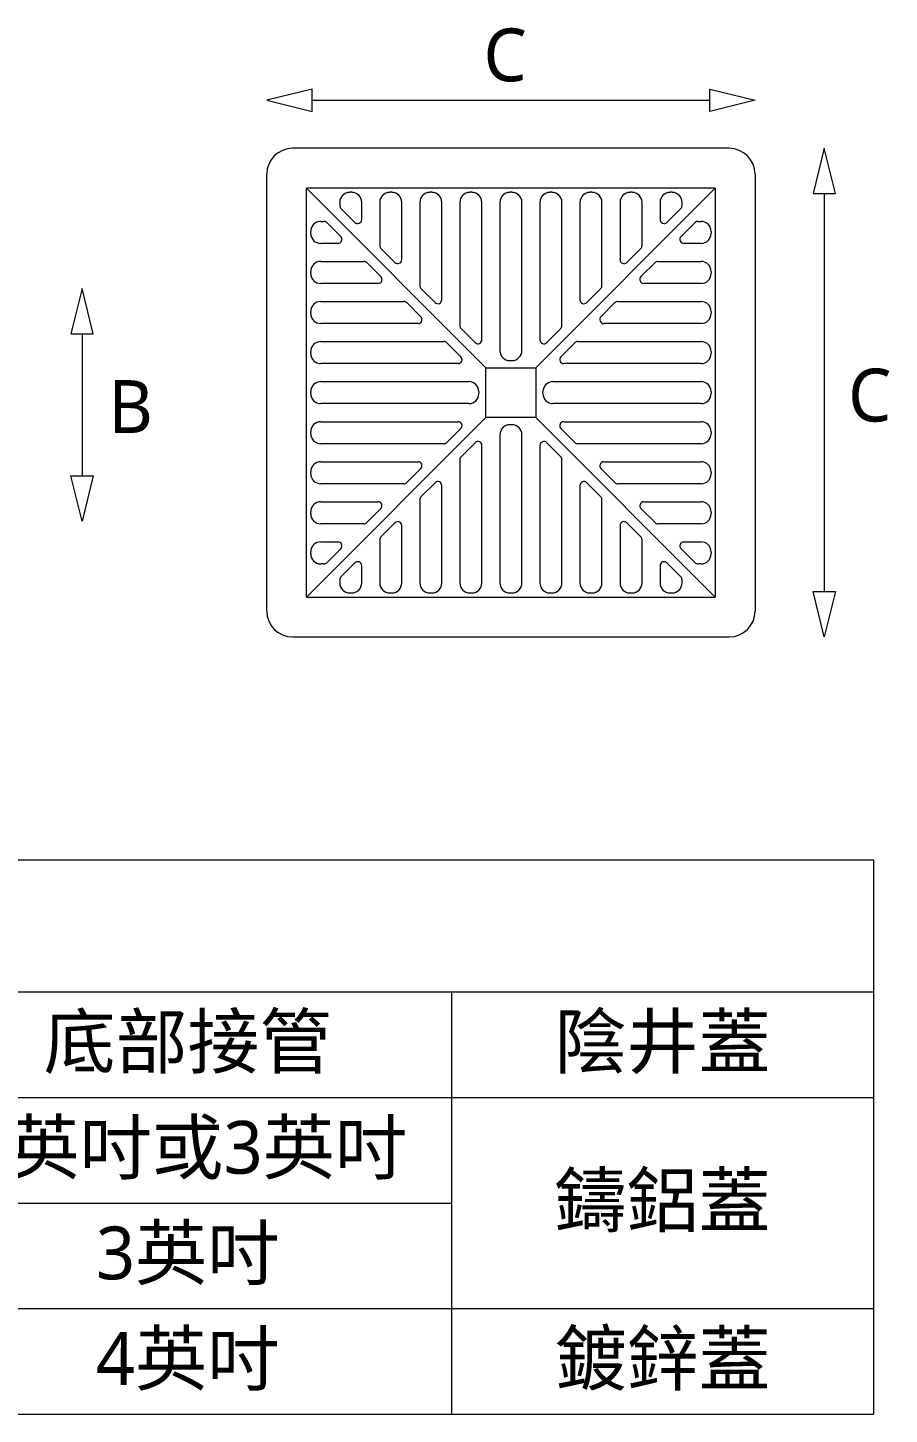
# Model space of a CAD drawing. Header units: millimetres. Extents: x 3083 to 7283, y 1609 to 4579.
# Drawn here: x 4770 to 5097, y 3102 to 3628 of the extents above; entities that cross this region are included whole.
import ezdxf

# ---------------------------------------------------------------- set-up
doc = ezdxf.new("R2010")
doc.units = ezdxf.units.MM
doc.styles.add('微軟正黑體-20', font='Microsoft JhengHei.ttf', dxfattribs={"height": 20})

msp = doc.modelspace()

# ---------------------------------------------------------------- linework, layer by layer
at = {"lineweight": 5}
for p, q in [((4877.89, 3604.38, -163.19), (4860.72, 3600.13, -163.19)), ((4877.89, 3595.88, -163.19), (4877.89, 3604.38, -163.19)), ((5028.6, 3604.38, -163.19), (5045.77, 3600.13, -163.19)), ((5028.6, 3595.88, -163.19), (5028.6, 3604.38, -163.19)), ((4860.72, 3600.13, -163.19), (4877.89, 3595.88, -163.19)), ((4877.89, 3600.13, -163.19), (5028.6, 3600.13, -163.19)), ((5045.77, 3600.13, -163.19), (5028.6, 3595.88, -163.19)), ((5072.01, 3581.93, -163.19), (5067.76, 3564.76, -163.19)), ((5076.26, 3564.76, -163.19), (5072.01, 3581.93, -163.19)), ((4875.82, 3566.82, -163.19), (4943.8, 3498.85, -163.19)), ((4962.68, 3498.85, -163.19), (5030.66, 3566.82, -163.19)), ((4888.38, 3561.47, -163.19), (4888.38, 3560.26, -163.19)), ((4892.93, 3565.27, -163.19), (4892.17, 3565.27, -163.19)), ((4896.72, 3554.95, -163.19), (4896.72, 3561.47, -163.19)), ((4903.55, 3561.47, -163.19), (4903.55, 3545.09, -163.19)), ((4908.1, 3565.27, -163.19), (4907.35, 3565.27, -163.19)), ((4911.9, 3539.78, -163.19), (4911.9, 3561.47, -163.19)), ((4918.72, 3561.47, -163.19), (4918.72, 3529.91, -163.19)), ((4923.28, 3565.27, -163.19), (4922.52, 3565.27, -163.19)), ((4927.07, 3524.6, -163.19), (4927.07, 3561.47, -163.19)), ((4933.9, 3561.47, -163.19), (4933.9, 3514.74, -163.19)), ((4938.45, 3565.27, -163.19), (4937.69, 3565.27, -163.19)), ((4942.24, 3509.43, -163.19), (4942.24, 3561.47, -163.19)), ((4949.07, 3561.47, -163.19), (4949.07, 3505.34, -163.19)), ((4953.62, 3565.27, -163.19), (4952.86, 3565.27, -163.19)), ((4957.41, 3505.34, -163.19), (4957.41, 3561.47, -163.19)), ((4964.24, 3561.47, -163.19), (4964.24, 3509.43, -163.19)), ((4968.79, 3565.27, -163.19), (4968.04, 3565.27, -163.19)), ((4972.59, 3514.74, -163.19), (4972.59, 3561.47, -163.19)), ((4979.41, 3561.47, -163.19), (4979.41, 3524.6, -163.19)), ((4983.97, 3565.27, -163.19), (4983.21, 3565.27, -163.19)), ((4987.76, 3529.91, -163.19), (4987.76, 3561.47, -163.19)), ((4994.59, 3561.47, -163.19), (4994.59, 3539.78, -163.19)), ((4999.14, 3565.27, -163.19), (4998.38, 3565.27, -163.19)), ((5002.93, 3545.09, -163.19), (5002.93, 3561.47, -163.19)), ((5009.76, 3561.47, -163.19), (5009.76, 3554.95, -163.19)), ((5014.31, 3565.27, -163.19), (5013.55, 3565.27, -163.19)), ((5018.1, 3560.26, -163.19), (5018.1, 3561.47, -163.19)), ((5067.76, 3564.76, -163.19), (5076.26, 3564.76, -163.19)), ((5072.01, 3564.76, -163.19), (5072.01, 3414.05, -163.19)), ((4888.82, 3559.19, -163.19), (4894.13, 3553.88, -163.19)), ((5012.35, 3553.88, -163.19), (5017.66, 3559.19, -163.19)), ((4877.38, 3549.72, -163.19), (4877.38, 3550.47, -163.19)), ((4881.17, 3554.27, -163.19), (4882.39, 3554.27, -163.19)), ((4883.46, 3553.82, -163.19), (4888.77, 3548.51, -163.19)), ((5017.71, 3548.51, -163.19), (5023.02, 3553.82, -163.19)), ((5024.1, 3554.27, -163.19), (5025.31, 3554.27, -163.19)), ((5029.1, 3550.47, -163.19), (5029.1, 3549.72, -163.19)), ((4887.7, 3545.92, -163.19), (4881.17, 3545.92, -163.19)), ((5025.31, 3545.92, -163.19), (5018.79, 3545.92, -163.19)), ((4904, 3544.01, -163.19), (4909.31, 3538.7, -163.19)), ((4997.18, 3538.7, -163.19), (5002.49, 3544.01, -163.19)), ((4877.38, 3534.54, -163.19), (4877.38, 3535.3, -163.19)), ((4881.17, 3539.09, -163.19), (4897.56, 3539.09, -163.19)), ((4898.63, 3538.65, -163.19), (4903.94, 3533.34, -163.19)), ((5002.54, 3533.34, -163.19), (5007.85, 3538.65, -163.19)), ((5008.93, 3539.09, -163.19), (5025.31, 3539.09, -163.19)), ((5029.1, 3535.3, -163.19), (5029.1, 3534.54, -163.19)), ((4902.87, 3530.75, -163.19), (4881.17, 3530.75, -163.19)), ((4919.17, 3528.84, -163.19), (4924.48, 3523.53, -163.19)), ((4982.01, 3523.53, -163.19), (4987.32, 3528.84, -163.19)), ((5025.31, 3530.75, -163.19), (5003.61, 3530.75, -163.19)), ((4790.73, 3528.79, -163.19), (4786.48, 3511.62, -163.19)), ((4794.98, 3511.62, -163.19), (4790.73, 3528.79, -163.19)), ((4881.17, 3523.92, -163.19), (4912.73, 3523.92, -163.19)), ((4993.75, 3523.92, -163.19), (5025.31, 3523.92, -163.19)), ((4877.38, 3519.37, -163.19), (4877.38, 3520.13, -163.19)), ((4913.8, 3523.48, -163.19), (4919.12, 3518.17, -163.19)), ((4987.37, 3518.17, -163.19), (4992.68, 3523.48, -163.19)), ((5029.1, 3520.13, -163.19), (5029.1, 3519.37, -163.19)), ((4918.04, 3515.58, -163.19), (4881.17, 3515.58, -163.19)), ((4934.34, 3513.67, -163.19), (4939.65, 3508.36, -163.19)), ((4966.83, 3508.36, -163.19), (4972.14, 3513.67, -163.19)), ((5025.31, 3515.58, -163.19), (4988.44, 3515.58, -163.19)), ((4786.48, 3511.62, -163.19), (4794.98, 3511.62, -163.19)), ((4790.73, 3511.62, -163.19), (4790.73, 3457.84, -163.19)), ((4881.17, 3508.75, -163.19), (4927.9, 3508.75, -163.19)), ((4928.98, 3508.3, -163.19), (4934.29, 3502.99, -163.19)), ((4972.2, 3502.99, -163.19), (4977.51, 3508.3, -163.19)), ((4978.58, 3508.75, -163.19), (5025.31, 3508.75, -163.19)), ((4877.38, 3504.2, -163.19), (4877.38, 3504.96, -163.19)), ((5029.1, 3504.96, -163.19), (5029.1, 3504.2, -163.19)), ((4933.21, 3500.4, -163.19), (4881.17, 3500.4, -163.19)), ((4943.8, 3498.85, -163.19), (4962.68, 3498.85, -163.19)), ((4943.8, 3479.96, -163.19), (4943.8, 3498.85, -163.19)), ((4952.86, 3501.54, -163.19), (4953.62, 3501.54, -163.19)), ((4962.68, 3498.85, -163.19), (4962.68, 3479.96, -163.19)), ((5025.31, 3500.4, -163.19), (4973.27, 3500.4, -163.19)), ((4881.17, 3493.58, -163.19), (4937.31, 3493.58, -163.19)), ((4969.17, 3493.58, -163.19), (5025.31, 3493.58, -163.19)), ((4877.38, 3489.03, -163.19), (4877.38, 3489.78, -163.19)), ((4941.1, 3489.78, -163.19), (4941.1, 3489.03, -163.19)), ((4965.38, 3489.03, -163.19), (4965.38, 3489.78, -163.19)), ((5029.1, 3489.78, -163.19), (5029.1, 3489.03, -163.19)), ((4937.31, 3485.23, -163.19), (4881.17, 3485.23, -163.19)), ((5025.31, 3485.23, -163.19), (4969.17, 3485.23, -163.19)), ((4875.82, 3411.99, -163.19), (4943.8, 3479.96, -163.19)), ((4881.17, 3478.4, -163.19), (4933.21, 3478.4, -163.19)), ((4962.68, 3479.96, -163.19), (4943.8, 3479.96, -163.19)), ((4953.62, 3477.27, -163.19), (4952.86, 3477.27, -163.19)), ((4962.68, 3479.96, -163.19), (5030.66, 3411.99, -163.19)), ((4973.27, 3478.4, -163.19), (5025.31, 3478.4, -163.19)), ((4877.38, 3473.85, -163.19), (4877.38, 3474.61, -163.19)), ((4934.29, 3475.81, -163.19), (4928.98, 3470.5, -163.19)), ((4949.07, 3473.47, -163.19), (4949.07, 3417.33, -163.19)), ((4957.41, 3417.33, -163.19), (4957.41, 3473.47, -163.19)), ((4977.51, 3470.5, -163.19), (4972.2, 3475.81, -163.19)), ((5029.1, 3474.61, -163.19), (5029.1, 3473.85, -163.19)), ((4927.9, 3470.06, -163.19), (4881.17, 3470.06, -163.19)), ((4939.65, 3470.45, -163.19), (4934.34, 3465.14, -163.19)), ((4942.24, 3417.33, -163.19), (4942.24, 3469.38, -163.19)), ((4964.24, 3469.38, -163.19), (4964.24, 3417.33, -163.19)), ((4972.14, 3465.14, -163.19), (4966.83, 3470.45, -163.19)), ((5025.31, 3470.06, -163.19), (4978.58, 3470.06, -163.19)), ((4881.17, 3463.23, -163.19), (4918.04, 3463.23, -163.19)), ((4919.12, 3460.64, -163.19), (4913.8, 3455.33, -163.19)), ((4933.9, 3464.07, -163.19), (4933.9, 3417.33, -163.19)), ((4972.59, 3417.33, -163.19), (4972.59, 3464.07, -163.19)), ((4992.68, 3455.33, -163.19), (4987.37, 3460.64, -163.19)), ((4988.44, 3463.23, -163.19), (5025.31, 3463.23, -163.19)), ((4790.73, 3440.67, -163.19), (4786.48, 3457.84, -163.19)), ((4786.48, 3457.84, -163.19), (4794.98, 3457.84, -163.19)), ((4794.98, 3457.84, -163.19), (4790.73, 3440.67, -163.19)), ((4877.38, 3458.68, -163.19), (4877.38, 3459.44, -163.19)), ((5029.1, 3459.44, -163.19), (5029.1, 3458.68, -163.19)), ((4912.73, 3454.89, -163.19), (4881.17, 3454.89, -163.19)), ((4924.48, 3455.28, -163.19), (4919.17, 3449.97, -163.19)), ((4927.07, 3417.33, -163.19), (4927.07, 3454.2, -163.19)), ((4979.41, 3454.2, -163.19), (4979.41, 3417.33, -163.19)), ((4987.32, 3449.97, -163.19), (4982.01, 3455.28, -163.19)), ((5025.31, 3454.89, -163.19), (4993.75, 3454.89, -163.19)), ((4881.17, 3448.06, -163.19), (4902.87, 3448.06, -163.19)), ((4903.94, 3445.47, -163.19), (4898.63, 3440.16, -163.19)), ((4918.72, 3448.89, -163.19), (4918.72, 3417.33, -163.19)), ((4987.76, 3417.33, -163.19), (4987.76, 3448.89, -163.19)), ((5007.85, 3440.16, -163.19), (5002.54, 3445.47, -163.19)), ((5003.61, 3448.06, -163.19), (5025.31, 3448.06, -163.19)), ((4877.38, 3443.51, -163.19), (4877.38, 3444.27, -163.19)), ((4897.56, 3439.71, -163.19), (4881.17, 3439.71, -163.19)), ((4909.31, 3440.1, -163.19), (4904, 3434.79, -163.19)), ((5002.49, 3434.79, -163.19), (4997.18, 3440.1, -163.19)), ((5025.31, 3439.71, -163.19), (5008.93, 3439.71, -163.19)), ((5029.1, 3444.27, -163.19), (5029.1, 3443.51, -163.19)), ((4911.9, 3417.33, -163.19), (4911.9, 3439.03, -163.19)), ((4994.59, 3439.03, -163.19), (4994.59, 3417.33, -163.19)), ((4877.38, 3428.33, -163.19), (4877.38, 3429.09, -163.19)), ((4881.17, 3432.89, -163.19), (4887.7, 3432.89, -163.19)), ((4888.77, 3430.3, -163.19), (4883.46, 3424.99, -163.19)), ((4903.55, 3433.72, -163.19), (4903.55, 3417.33, -163.19)), ((5002.93, 3417.33, -163.19), (5002.93, 3433.72, -163.19)), ((5023.02, 3424.99, -163.19), (5017.71, 3430.3, -163.19)), ((5018.79, 3432.89, -163.19), (5025.31, 3432.89, -163.19)), ((5029.1, 3429.09, -163.19), (5029.1, 3428.33, -163.19)), ((4882.39, 3424.54, -163.19), (4881.17, 3424.54, -163.19)), ((4894.13, 3424.93, -163.19), (4888.82, 3419.62, -163.19)), ((4896.72, 3417.33, -163.19), (4896.72, 3423.86, -163.19)), ((5009.76, 3423.86, -163.19), (5009.76, 3417.33, -163.19)), ((5017.66, 3419.62, -163.19), (5012.35, 3424.93, -163.19)), ((5025.31, 3424.54, -163.19), (5024.1, 3424.54, -163.19)), ((4888.38, 3418.55, -163.19), (4888.38, 3417.33, -163.19)), ((4892.17, 3413.54, -163.19), (4892.93, 3413.54, -163.19)), ((4907.35, 3413.54, -163.19), (4908.1, 3413.54, -163.19)), ((4922.52, 3413.54, -163.19), (4923.28, 3413.54, -163.19)), ((4937.69, 3413.54, -163.19), (4938.45, 3413.54, -163.19)), ((4952.86, 3413.54, -163.19), (4953.62, 3413.54, -163.19)), ((4968.04, 3413.54, -163.19), (4968.79, 3413.54, -163.19)), ((4983.21, 3413.54, -163.19), (4983.97, 3413.54, -163.19)), ((4998.38, 3413.54, -163.19), (4999.14, 3413.54, -163.19)), ((5013.55, 3413.54, -163.19), (5014.31, 3413.54, -163.19)), ((5018.1, 3417.33, -163.19), (5018.1, 3418.55, -163.19)), ((5072.01, 3396.88, -163.19), (5067.76, 3414.05, -163.19)), ((5067.76, 3414.05, -163.19), (5076.26, 3414.05, -163.19)), ((5076.26, 3414.05, -163.19), (5072.01, 3396.88, -163.19)), ((4240.69, 3312.48, -163.19), (5090.69, 3312.48, -163.19)), ((5090.69, 3312.48, -163.19), (5090.69, 3102.48, -163.19)), ((4240.69, 3262.48, -163.19), (5090.69, 3262.48, -163.19)), ((4930.69, 3262.48, -163.19), (4930.69, 3102.48, -163.19)), ((4240.69, 3222.48, -163.19), (5090.69, 3222.48, -163.19)), ((4240.69, 3182.48, -163.19), (4930.69, 3182.48, -163.19)), ((4240.69, 3142.48, -163.19), (5090.69, 3142.48, -163.19)), ((4240.69, 3102.48, -163.19), (5090.69, 3102.48, -163.19))]:
    msp.add_line(p, q, dxfattribs=at)
at = {"linetype": 'Continuous', "lineweight": 5}
for p, q in [((5035.97, 3581.93, -163.19), (4870.52, 3581.93, -163.19)), ((4860.72, 3406.68, -163.19), (4860.72, 3572.13, -163.19)), ((5045.77, 3572.13, -163.19), (5045.77, 3406.68, -163.19)), ((4875.82, 3411.99, -163.19), (4875.82, 3566.82, -163.19)), ((5030.66, 3566.82, -163.19), (4875.82, 3566.82, -163.19)), ((5030.66, 3566.82, -163.19), (5030.66, 3411.99, -163.19)), ((4875.82, 3411.99, -163.19), (5030.66, 3411.99, -163.19)), ((4870.52, 3396.88, -163.19), (5035.97, 3396.88, -163.19))]:
    msp.add_line(p, q, dxfattribs=at)
for centre, start, end in [((4870.52, 3572.13, -163.19), 90, 180), ((5035.97, 3572.13, -163.19), 0, 90), ((4870.52, 3406.68, -163.19), 180, 270), ((5035.97, 3406.68, -163.19), 270, 0)]:
    msp.add_arc(centre, 9.8, start, end, dxfattribs=at)
at = {"lineweight": 5}
for centre, radius, start, end in [((4892.17, 3561.47, -163.19), 3.79, 90, 180), ((4892.93, 3561.47, -163.19), 3.79, 0, 90), ((4907.35, 3561.47, -163.19), 3.79, 90, 180), ((4908.1, 3561.47, -163.19), 3.79, 0, 90), ((4922.52, 3561.47, -163.19), 3.79, 90, 180), ((4923.28, 3561.47, -163.19), 3.79, 0, 90), ((4937.69, 3561.47, -163.19), 3.79, 90, 180), ((4938.45, 3561.47, -163.19), 3.79, 0, 90), ((4952.86, 3561.47, -163.19), 3.79, 90, 180), ((4953.62, 3561.47, -163.19), 3.79, 0, 90), ((4968.04, 3561.47, -163.19), 3.79, 90, 180), ((4968.79, 3561.47, -163.19), 3.79, 360, 90), ((4983.21, 3561.47, -163.19), 3.79, 90, 180), ((4983.97, 3561.47, -163.19), 3.79, 0, 90), ((4998.38, 3561.47, -163.19), 3.79, 90, 180), ((4999.14, 3561.47, -163.19), 3.79, 0, 90), ((5013.55, 3561.47, -163.19), 3.79, 90, 180), ((5014.31, 3561.47, -163.19), 3.79, 0, 90), ((4889.9, 3560.26, -163.19), 1.52, 180, 225), ((5016.59, 3560.26, -163.19), 1.52, 315, 0), ((4881.17, 3550.47, -163.19), 3.79, 90, 180), ((4882.39, 3552.75, -163.19), 1.52, 45, 90), ((4895.21, 3554.95, -163.19), 1.52, 225, 0), ((5011.28, 3554.95, -163.19), 1.52, 180, 315), ((5024.1, 3552.75, -163.19), 1.52, 90, 135), ((5025.31, 3550.47, -163.19), 3.79, 0, 90), ((4881.17, 3549.72, -163.19), 3.79, 180, 270), ((4887.7, 3547.44, -163.19), 1.52, 270, 45), ((4905.07, 3545.09, -163.19), 1.52, 180, 225), ((5001.42, 3545.09, -163.19), 1.52, 315, 360), ((5018.79, 3547.44, -163.19), 1.52, 135, 270), ((5025.31, 3549.72, -163.19), 3.79, 270, 0), ((4910.38, 3539.78, -163.19), 1.52, 225, 360), ((4996.1, 3539.78, -163.19), 1.52, 180, 315), ((4881.17, 3535.3, -163.19), 3.79, 90, 180), ((4881.17, 3534.54, -163.19), 3.79, 180, 270), ((4897.56, 3537.58, -163.19), 1.52, 45, 90), ((5008.93, 3537.58, -163.19), 1.52, 90, 135), ((5025.31, 3535.3, -163.19), 3.79, 0, 90), ((5025.31, 3534.54, -163.19), 3.79, 270, 0), ((4902.87, 3532.27, -163.19), 1.52, 270, 45), ((4920.24, 3529.91, -163.19), 1.52, 180, 225), ((4986.24, 3529.91, -163.19), 1.52, 315, 0), ((5003.61, 3532.27, -163.19), 1.52, 135, 270), ((4881.17, 3520.13, -163.19), 3.79, 90, 180), ((4912.73, 3522.4, -163.19), 1.52, 45, 90), ((4925.55, 3524.6, -163.19), 1.52, 225, 0), ((4980.93, 3524.6, -163.19), 1.52, 180, 315), ((4993.75, 3522.4, -163.19), 1.52, 90, 135), ((5025.31, 3520.13, -163.19), 3.79, 0, 90), ((4881.17, 3519.37, -163.19), 3.79, 180, 270), ((5025.31, 3519.37, -163.19), 3.79, 270, 0), ((4918.04, 3517.09, -163.19), 1.52, 270, 45), ((4935.41, 3514.74, -163.19), 1.52, 180, 225), ((4971.07, 3514.74, -163.19), 1.52, 315, 0), ((4988.44, 3517.09, -163.19), 1.52, 135, 270), ((4881.17, 3504.96, -163.19), 3.79, 90, 180), ((4927.9, 3507.23, -163.19), 1.52, 45, 90), ((4940.72, 3509.43, -163.19), 1.52, 225, 0), ((4965.76, 3509.43, -163.19), 1.52, 180, 315), ((4978.58, 3507.23, -163.19), 1.52, 90, 135), ((5025.31, 3504.96, -163.19), 3.79, 0, 90), ((4881.17, 3504.2, -163.19), 3.79, 180, 270), ((4933.21, 3501.92, -163.19), 1.52, 270, 45), ((4952.86, 3505.34, -163.19), 3.79, 180, 270), ((4953.62, 3505.34, -163.19), 3.79, 270, 0), ((4973.27, 3501.92, -163.19), 1.52, 135, 270), ((5025.31, 3504.2, -163.19), 3.79, 270, 0), ((4881.17, 3489.78, -163.19), 3.79, 90, 180), ((4937.31, 3489.78, -163.19), 3.79, 0, 90), ((4969.17, 3489.78, -163.19), 3.79, 90, 180), ((5025.31, 3489.78, -163.19), 3.79, 0, 90), ((4881.17, 3489.03, -163.19), 3.79, 180, 270), ((4937.31, 3489.03, -163.19), 3.79, 270, 0), ((4969.17, 3489.03, -163.19), 3.79, 180, 270), ((5025.31, 3489.03, -163.19), 3.79, 270, 0), ((4881.17, 3474.61, -163.19), 3.79, 90, 180), ((4933.21, 3476.89, -163.19), 1.52, 315, 90), ((4952.86, 3473.47, -163.19), 3.79, 90, 180), ((4953.62, 3473.47, -163.19), 3.79, 0, 90), ((4973.27, 3476.89, -163.19), 1.52, 90, 225), ((5025.31, 3474.61, -163.19), 3.79, 0, 90), ((4881.17, 3473.85, -163.19), 3.79, 180, 270), ((5025.31, 3473.85, -163.19), 3.79, 270, 0), ((4927.9, 3471.58, -163.19), 1.52, 270, 315), ((4940.72, 3469.38, -163.19), 1.52, 0, 135), ((4965.76, 3469.38, -163.19), 1.52, 45, 180), ((4978.58, 3471.58, -163.19), 1.52, 225, 270), ((4881.17, 3459.44, -163.19), 3.79, 90, 180), ((4918.04, 3461.71, -163.19), 1.52, 315, 90), ((4935.41, 3464.07, -163.19), 1.52, 135, 180), ((4971.07, 3464.07, -163.19), 1.52, 360, 45), ((4988.44, 3461.71, -163.19), 1.52, 90, 225), ((5025.31, 3459.44, -163.19), 3.79, 0, 90), ((4881.17, 3458.68, -163.19), 3.79, 180, 270), ((4912.73, 3456.4, -163.19), 1.52, 270, 315), ((4925.55, 3454.2, -163.19), 1.52, 360, 135), ((4980.93, 3454.2, -163.19), 1.52, 45, 180), ((4993.75, 3456.4, -163.19), 1.52, 225, 270), ((5025.31, 3458.68, -163.19), 3.79, 270, 360), ((4881.17, 3444.27, -163.19), 3.79, 90, 180), ((4902.87, 3446.54, -163.19), 1.52, 315, 90), ((4920.24, 3448.89, -163.19), 1.52, 135, 180), ((4986.24, 3448.89, -163.19), 1.52, 360, 45), ((5003.61, 3446.54, -163.19), 1.52, 90, 225), ((5025.31, 3444.27, -163.19), 3.79, 0, 90), ((4881.17, 3443.51, -163.19), 3.79, 180, 270), ((4897.56, 3441.23, -163.19), 1.52, 270, 315), ((4910.38, 3439.03, -163.19), 1.52, 360, 135), ((4996.1, 3439.03, -163.19), 1.52, 45, 180), ((5008.93, 3441.23, -163.19), 1.52, 225, 270), ((5025.31, 3443.51, -163.19), 3.79, 270, 0), ((4905.07, 3433.72, -163.19), 1.52, 135, 180), ((5001.42, 3433.72, -163.19), 1.52, 0, 45), ((4881.17, 3429.09, -163.19), 3.79, 90, 180), ((4887.7, 3431.37, -163.19), 1.52, 315, 90), ((5018.79, 3431.37, -163.19), 1.52, 90, 225), ((5025.31, 3429.09, -163.19), 3.79, 0, 90), ((4881.17, 3428.33, -163.19), 3.79, 180, 270), ((4882.39, 3426.06, -163.19), 1.52, 270, 315), ((4895.21, 3423.86, -163.19), 1.52, 0, 135), ((5011.28, 3423.86, -163.19), 1.52, 45, 180), ((5024.1, 3426.06, -163.19), 1.52, 225, 270), ((5025.31, 3428.33, -163.19), 3.79, 270, 0), ((4889.9, 3418.55, -163.19), 1.52, 135, 180), ((5016.59, 3418.55, -163.19), 1.52, 360, 45), ((4892.17, 3417.33, -163.19), 3.79, 180, 270), ((4892.93, 3417.33, -163.19), 3.79, 270, 0), ((4907.35, 3417.33, -163.19), 3.79, 180, 270), ((4908.1, 3417.33, -163.19), 3.79, 270, 0), ((4922.52, 3417.33, -163.19), 3.79, 180, 270), ((4923.28, 3417.33, -163.19), 3.79, 270, 0), ((4937.69, 3417.33, -163.19), 3.79, 180, 270), ((4938.45, 3417.33, -163.19), 3.79, 270, 0), ((4952.86, 3417.33, -163.19), 3.79, 180, 270), ((4953.62, 3417.33, -163.19), 3.79, 270, 0), ((4968.04, 3417.33, -163.19), 3.79, 180, 270), ((4968.79, 3417.33, -163.19), 3.79, 270, 0), ((4983.21, 3417.33, -163.19), 3.79, 180, 270), ((4983.97, 3417.33, -163.19), 3.79, 270, 0), ((4998.38, 3417.33, -163.19), 3.79, 180, 270), ((4999.14, 3417.33, -163.19), 3.79, 270, 0), ((5013.55, 3417.33, -163.19), 3.79, 180, 270), ((5014.31, 3417.33, -163.19), 3.79, 270, 0)]:
    msp.add_arc(centre, radius, start, end, dxfattribs=at)

# ---------------------------------------------------------------- texts
at = {"lineweight": 5, "style": '微軟正黑體-20'}
for s, p in [('C', (4942.82, 3607.32, -163.19)), ('C', (5080.98, 3478.48, -163.19)), ('B', (4800.65, 3474.14, -163.19))]:
    msp.add_text(s, height=20, dxfattribs=at).set_placement(p)
at = {"lineweight": 5, "char_height": 20, "attachment_point": 5, "style": '微軟正黑體-20'}
for s, insert, width in [('{\\fMicrosoft JhengHei|b0|i0|c136|p34;底部接管}', (4830.69, 3242.48, -163.19), 193.7636), ('{\\fMicrosoft JhengHei|b0|i0|c136|p34;陰井蓋}', (5010.69, 3242.48, -163.19), 153.7636), ('{\\fMicrosoft JhengHei|b0|i0|c136|p34;2英吋或3英吋}', (4830.69, 3202.48, -163.19), 193.7636), ('{\\fMicrosoft JhengHei|b0|i0|c136|p34;鑄鋁蓋}', (5010.69, 3182.48, -163.19), 153.7636), ('{\\fMicrosoft JhengHei|b0|i0|c136|p34;3英吋}', (4830.69, 3162.48, -163.19), 193.7636), ('4英吋', (4830.69, 3122.48, -163.19), 193.7636), ('鍍鋅蓋', (5010.69, 3122.48, -163.19), 153.7636)]:
    msp.add_mtext(s, dxfattribs=dict(at, insert=insert, width=width))

doc.saveas('drawing.dxf')
